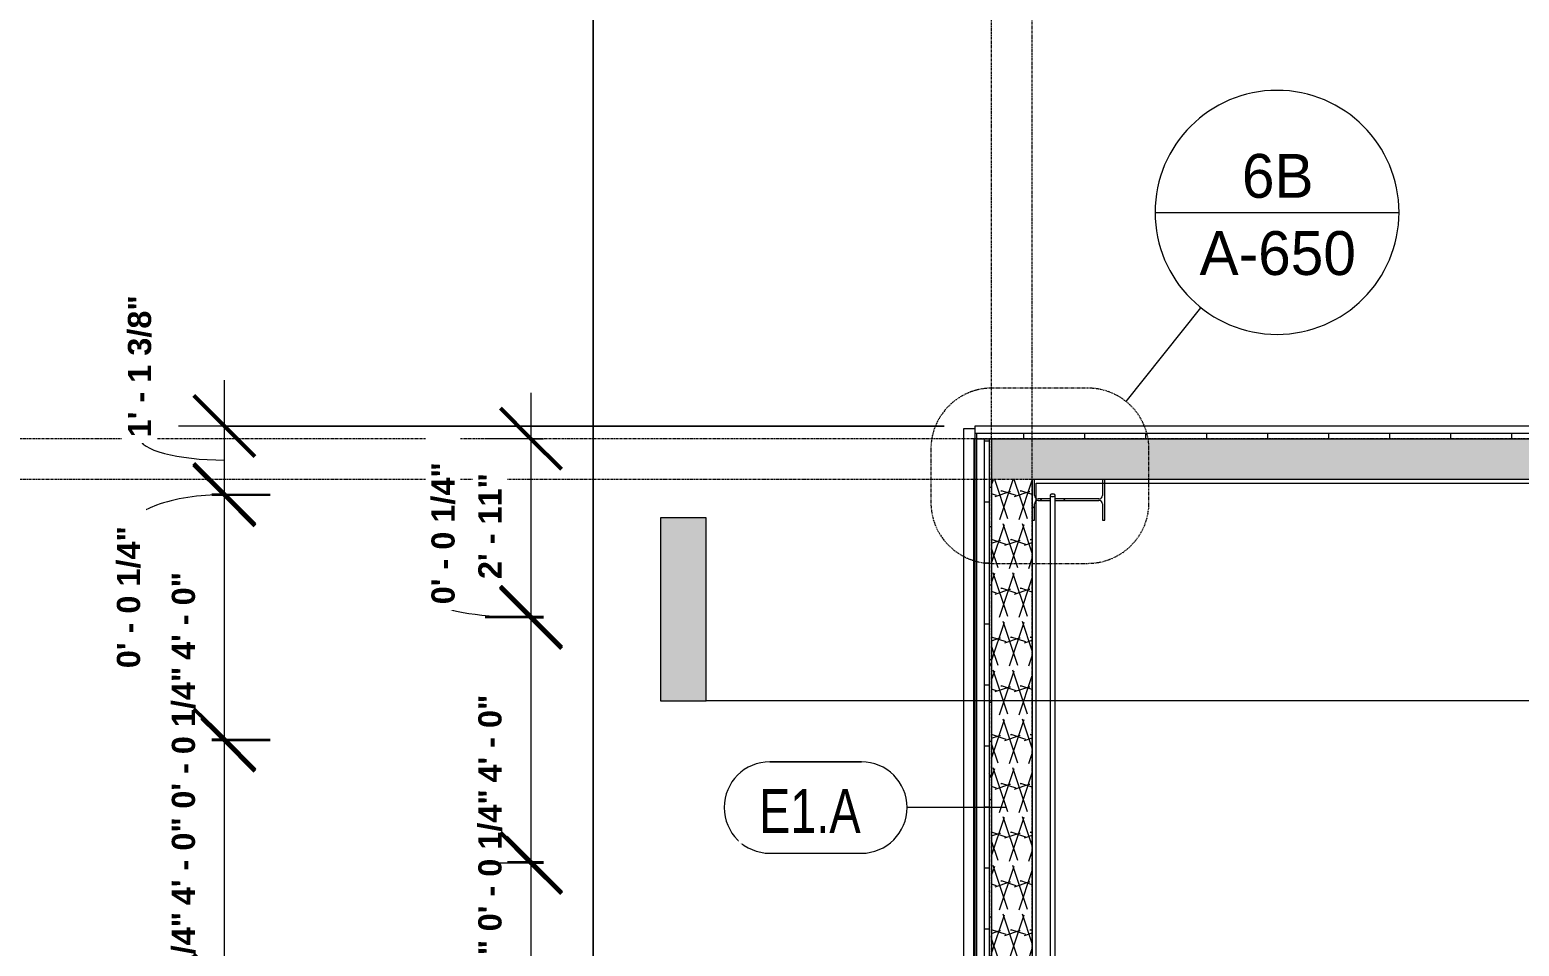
# Model space of a CAD drawing. Header units: inches. Extents: x 21568 to 24810, y -23559 to -20467.
# Drawn here: x 21872.4 to 22165.5, y -20991.4 to -20811.1 of the extents above; entities that cross this region are included whole.
import ezdxf

# ---------------------------------------------------------------- set-up
doc = ezdxf.new("R2010")
doc.units = ezdxf.units.IN
doc.header["$MEASUREMENT"] = 0
doc.linetypes.add('Dash Dot 3_16_', pattern=[0.3125, 0.1875, -0.0625, 0, -0.0625])
doc.linetypes.add('Grid Line 1_2_', pattern=[0.875, 0.5, -0.125, 0.125, -0.125])
for name, color, linetype, lineweight in [('A-ANNO-DIMS', 211, 'Continuous', 9), ('A-ANNO-DIMS-96', 211, 'Continuous', 9), ('A-ANNO-SYMB', 150, 'Continuous', 9), ('A-SITE-SWLK', 140, 'Continuous', 20), ('A-WALL', 113, 'Continuous', 20), ('A-WALL-IDEN', 211, 'Continuous', 9), ('A-WALL-PATT', 111, 'Continuous', 50), ('C-TOPO', 7, 'Continuous', 20), ('G-ANNO-SYMB', 111, 'Continuous', 9), ('L-SITE-WALL', 31, 'Continuous', 20), ('S-BEAM', 12, 'Continuous', 20), ('S-COLS', 52, 'Continuous', 20), ('S-GRID', 1, 'Continuous', 9)]:
    doc.layers.add(name, color=color, linetype=linetype, lineweight=lineweight)
doc.styles.add('Arial_B_1', font='arialbd.ttf', dxfattribs={"height": 4.566403})
doc.styles.add('Century Gothic', font='GOTHIC.TTF', dxfattribs={"height": 8.622671})
doc.styles.add('Century Gothic_1', font='GOTHIC.TTF', dxfattribs={"width": 0.8, "height": 8.622671})
doc.dimstyles.new('OD_Dimension_2_3', dxfattribs={"dimscale": 12, "dimtxt": 4.5, "dimasz": 1, "dimexe": 0.75, "dimexo": 0.5, "dimgap": 0.375, "dimtad": 1, "dimdec": 4, "dimrnd": 0.0625, "dimzin": 1, "dimdsep": 46, "dimlunit": 4, "dimtxsty": 'Arial_B_1', "dimblk1": 'OBLIQUE', "dimblk2": 'OBLIQUE', "dimsah": 1, "dimcen": 0.09, "dimdle": 0.75, "dimazin": 0, "dimtfac": 1, "dimtdec": 4, "dimtix": 1, "dimtmove": 0, "dimatfit": 3, "dimfxl": 1, "dimtvp": 1, "dimtfill": 1, "dimfrac": 2, "dimtolj": 1, "dimtzin": 0, "dimlwd": 13, "dimlwe": 13, "dimarcsym": 2})
doc.dimstyles.new('OD_Dimension_2_4', dxfattribs={"dimscale": 12, "dimtxt": 4.5, "dimasz": 1, "dimexe": 0.75, "dimexo": 0.5, "dimgap": 0.375, "dimtad": 1, "dimdec": 4, "dimrnd": 0.0625, "dimzin": 1, "dimdsep": 46, "dimlunit": 4, "dimtxsty": 'Arial_B_1', "dimblk1": 'OBLIQUE', "dimblk2": 'OBLIQUE', "dimsah": 1, "dimcen": 0.09, "dimdle": 0.75, "dimazin": 0, "dimtfac": 1, "dimtdec": 4, "dimtix": 1, "dimtmove": 1, "dimatfit": 3, "dimfxl": 1, "dimtvp": 1, "dimtfill": 1, "dimfrac": 2, "dimtolj": 1, "dimtzin": 0, "dimlwd": 13, "dimlwe": 13, "dimarcsym": 2})
pattern_1 = [(0, (0, 0), (0, 12), []), (90, (0, 0), (-12, 7e-16), [])]
pattern_2 = [(161.57, (0.48, 0.48), (-3.839953776, -1.544e-05), [0, -27.322, 3.034, 0]), (18.43, (-0.48, 0.48), (-3.839953776, 1.544e-05), [0, -27.322, 3.034, 0]), (108.43, (0.48, 0.48), (1.919622, -9.60052459), [9.106, -21.25]), (71.57, (-0.48, 0.48), (1.919622, 9.60052459), [9.106, -21.25])]

# ---------------------------------------------------------------- blocks, each defined once
blk = doc.blocks.new('Struct_Xcel_Sports Complex_rvt-1-Enlarged First Floor Plan _West_')
at = {"layer": 'L-SITE-WALL', "color": 43, "lineweight": 13}
blk.add_line((22058.14, -21143.93), (22058.14, -20899.55), dxfattribs=at)
blk = doc.blocks.new('Round Bar - 1_-1267021-Enlarged First Floor Plan _West_')
at = {"layer": 'S-BEAM', "color": 43, "lineweight": 13}
for p, q in [((22073.14, -21867.69), (22073.14, -21988.94)), ((22074.14, -21988.94), (22074.14, -21867.69))]:
    blk.add_line(p, q, dxfattribs=at)
for centre, start_param, end_param in [((22073.64, -21867.69), 0, 3.141593), ((22073.64, -21867.69), 3.141593, 6.283185), ((22073.64, -22108.84), 3.616844, 5.733719)]:
    blk.add_ellipse(centre, major_axis=(0.5, 0), ratio=0.507473, start_param=start_param, end_param=end_param, dxfattribs=at)
blk = doc.blocks.new('Round Bar - 1_-V22-Enlarged First Floor Plan _West_')
at = {"layer": 'S-BEAM', "color": 43, "lineweight": 13}
for p, q in [((22073.14, -21022.55), (22073.14, -21143.8)), ((22074.14, -21143.8), (22074.14, -21022.55))]:
    blk.add_line(p, q, dxfattribs=at)
for centre, start_param, end_param in [((22073.64, -20902.65), 0, 3.141593), ((22073.64, -21143.8), 0, 3.141593), ((22073.64, -21143.8), 3.141593, 6.283185)]:
    blk.add_ellipse(centre, major_axis=(0.5, 0), ratio=0.507473, start_param=start_param, end_param=end_param, dxfattribs=at)
blk = doc.blocks.new('Section - 3_32_ x 3_8_-18514-Enlarged First Floor Plan _West_')
at = {"layer": 'G-ANNO-SYMB'}
blk.add_hatch(color=256, dxfattribs=at).paths.add_polyline_path([(0, 0.375), (0, 0), (-0.09375, 0), (-0.09375, 0.375)], flags=0)
for p, q in [((0, 0.375), (-0.09375, 0.375)), ((-0.09375, 0.375), (-0.09375, 0)), ((0, 0), (0, 0.375)), ((-0.09375, 0), (0, 0))]:
    blk.add_line(p, q, dxfattribs=at)
blk = doc.blocks.new('Wall Tag - 1_4_-1369832-Enlarged First Floor Plan _West_')
at = {"layer": 'A-WALL-IDEN', "color": 153}
for p, q in [((-0.0822, 0.0968), (0.1053, 0.0968)), ((0.1053, 0.0968), (-0.0822, 0.0968)), ((-0.0822, -0.0907), (0.1053, -0.0907)), ((-0.0822, -0.0907), (0.1053, -0.0907))]:
    blk.add_line(p, q, dxfattribs=at)
for centre, start, end in [((-0.0822, 0.0031), 90, 270), ((-0.0822, 0.0031), 90, 270), ((0.1053, 0.0031), 270, 90), ((0.1053, 0.0031), 270, 90)]:
    blk.add_arc(centre, 0.0937, start, end, dxfattribs=at)
blk = doc.blocks.new('Floor Plan - Callout Head-19020-Enlarged First Floor Plan _West_')
at = {"layer": 'A-ANNO-SYMB'}
blk.add_line((-0.25, 0), (0.25, 0), dxfattribs=at)
for start, end in [(360, 180), (180, 360)]:
    blk.add_arc((0, 0), 0.25, start, end, dxfattribs=at)
blk = doc.blocks.new('DIMBLOCK167-Enlarged First Floor Plan _West_')
at = {"layer": 'A-ANNO-DIMS-96', "lineweight": 13}
for p, q in [((21970.98, -20882.55), (21970.98, -20926.55)), ((21973.46, -20891.55), (21961.98, -20891.55)), ((21970.98, -20891.55), (21973.46, -20891.55)), ((21973.46, -20926.55), (21961.98, -20926.55)), ((21970.98, -20926.55), (21973.46, -20926.55))]:
    blk.add_line(p, q, dxfattribs=at)
at = {"layer": 'A-ANNO-DIMS-96', "lineweight": 50}
for p, q in [((21970.98, -20891.55), (21964.98, -20885.55)), ((21970.98, -20891.55), (21976.98, -20897.55)), ((21970.98, -20926.55), (21964.98, -20920.55)), ((21970.98, -20926.55), (21976.98, -20932.55))]:
    blk.add_line(p, q, dxfattribs=at)
at = {"layer": 'A-ANNO-DIMS-96', "color": 0, "lineweight": 13, "insert": (21960.63, -20919.16), "char_height": 4.566, "width": 24.2571, "attachment_point": 1, "rotation": 90, "line_spacing_factor": 0.938532, "style": 'Arial_B_1', "bg_fill": 3, "box_fill_scale": 1.25, "bg_fill_color": 0, "bg_fill_transparency": 0}
blk.add_mtext('2\' - 11"', dxfattribs=at)
blk = doc.blocks.new('_Oblique')
at = {"color": 0, "linetype": 'ByBlock', "lineweight": -2}
blk.add_line((-0.5, -0.5), (0.5, 0.5), dxfattribs=at)
blk = doc.blocks.new('DIMBLOCK168-Enlarged First Floor Plan _West_')
at = {"layer": 'A-ANNO-DIMS-96', "lineweight": 50}
for p, q in [((21970.98, -20926.55), (21964.98, -20920.55)), ((21970.98, -20926.8), (21964.98, -20920.8)), ((21970.98, -20926.55), (21976.98, -20932.55)), ((21970.98, -20926.8), (21976.98, -20932.8))]:
    blk.add_line(p, q, dxfattribs=at)
at = {"layer": 'A-ANNO-DIMS-96', "lineweight": 13}
for p, q in [((21973.46, -20926.55), (21961.98, -20926.55)), ((21970.98, -20926.55), (21970.98, -20926.8)), ((21970.98, -20926.55), (21973.46, -20926.55)), ((21973.46, -20926.8), (21961.98, -20926.8)), ((21970.98, -20926.8), (21973.46, -20926.8))]:
    blk.add_line(p, q, dxfattribs=at)
blk.add_ellipse((21970.98, -20924.12), major_axis=(-17.3, 0), ratio=0.147581, start_param=0, end_param=1.570796, dxfattribs=at)
at = {"layer": 'A-ANNO-DIMS-96', "color": 0, "lineweight": 13, "insert": (21951.4, -20924.12), "char_height": 4.5664, "width": 32.4857, "attachment_point": 1, "rotation": 90, "line_spacing_factor": 0.938532, "style": 'Arial_B_1', "bg_fill": 3, "box_fill_scale": 1.25, "bg_fill_color": 0, "bg_fill_transparency": 0}
blk.add_mtext('0\' - 0 1/4"', dxfattribs=at)
blk = doc.blocks.new('DIMBLOCK169-Enlarged First Floor Plan _West_')
at = {"layer": 'A-ANNO-DIMS-96', "lineweight": 50}
for p, q in [((21970.98, -20926.8), (21964.98, -20920.8)), ((21970.98, -20926.8), (21976.98, -20932.8)), ((21970.98, -20974.8), (21964.98, -20968.8)), ((21970.98, -20974.8), (21976.98, -20980.8))]:
    blk.add_line(p, q, dxfattribs=at)
at = {"layer": 'A-ANNO-DIMS-96', "lineweight": 13}
for p, q in [((21973.46, -20926.8), (21961.98, -20926.8)), ((21970.98, -20926.8), (21970.98, -20974.8)), ((21970.98, -20926.8), (21973.46, -20926.8)), ((21973.46, -20974.8), (21961.98, -20974.8)), ((21970.98, -20974.8), (21973.46, -20974.8))]:
    blk.add_line(p, q, dxfattribs=at)
at = {"layer": 'A-ANNO-DIMS-96', "color": 0, "lineweight": 13, "insert": (21960.63, -20959.2), "char_height": 4.566, "width": 20.1429, "attachment_point": 1, "rotation": 90, "line_spacing_factor": 0.938532, "style": 'Arial_B_1', "bg_fill": 3, "box_fill_scale": 1.25, "bg_fill_color": 0, "bg_fill_transparency": 0}
blk.add_mtext('4\' - 0"', dxfattribs=at)
blk = doc.blocks.new('DIMBLOCK170-Enlarged First Floor Plan _West_')
at = {"layer": 'A-ANNO-DIMS-96', "lineweight": 50}
for p, q in [((21970.98, -20974.8), (21964.98, -20968.8)), ((21970.98, -20975.05), (21964.98, -20969.05)), ((21970.98, -20974.8), (21976.98, -20980.8)), ((21970.98, -20975.05), (21976.98, -20981.05))]:
    blk.add_line(p, q, dxfattribs=at)
at = {"layer": 'A-ANNO-DIMS-96', "lineweight": 13}
for p, q in [((21973.46, -20974.8), (21961.98, -20974.8)), ((21973.46, -20975.05), (21961.98, -20975.05)), ((21970.98, -20974.8), (21970.98, -20975.05)), ((21970.98, -20974.8), (21973.46, -20974.8)), ((21970.98, -20975.05), (21973.46, -20975.05))]:
    blk.add_line(p, q, dxfattribs=at)
at = {"layer": 'A-ANNO-DIMS-96', "color": 0, "lineweight": 13, "insert": (21960.63, -20988.46), "char_height": 4.5664, "width": 32.4857, "attachment_point": 1, "rotation": 90, "line_spacing_factor": 0.938532, "style": 'Arial_B_1', "bg_fill": 3, "box_fill_scale": 1.25, "bg_fill_color": 0, "bg_fill_transparency": 0}
blk.add_mtext('0\' - 0 1/4"', dxfattribs=at)
blk = doc.blocks.new('DIMBLOCK171-Enlarged First Floor Plan _West_')
at = {"layer": 'A-ANNO-DIMS-96', "lineweight": 50}
for p, q in [((21970.98, -20975.05), (21964.98, -20969.05)), ((21970.98, -20975.05), (21976.98, -20981.05)), ((21970.98, -21023.05), (21964.98, -21017.05)), ((21970.98, -21023.05), (21976.98, -21029.05))]:
    blk.add_line(p, q, dxfattribs=at)
at = {"layer": 'A-ANNO-DIMS-96', "lineweight": 13}
for p, q in [((21973.46, -20975.05), (21961.98, -20975.05)), ((21970.98, -20975.05), (21970.98, -21023.05)), ((21970.98, -20975.05), (21973.46, -20975.05)), ((21973.46, -21023.05), (21961.98, -21023.05)), ((21970.98, -21023.05), (21973.46, -21023.05))]:
    blk.add_line(p, q, dxfattribs=at)
at = {"layer": 'A-ANNO-DIMS-96', "color": 0, "lineweight": 13, "insert": (21960.63, -21007.45), "char_height": 4.566, "width": 20.1429, "attachment_point": 1, "rotation": 90, "line_spacing_factor": 0.938532, "style": 'Arial_B_1', "bg_fill": 3, "box_fill_scale": 1.25, "bg_fill_color": 0, "bg_fill_transparency": 0}
blk.add_mtext('4\' - 0"', dxfattribs=at)
blk = doc.blocks.new('DIMBLOCK349-Enlarged First Floor Plan _West_')
at = {"layer": 'A-ANNO-DIMS-96', "lineweight": 50}
for p, q in [((21910.66, -20998.93), (21904.66, -20992.93)), ((21910.66, -20999.18), (21904.66, -20993.18)), ((21910.66, -20998.93), (21916.66, -21004.93)), ((21910.66, -20999.18), (21916.66, -21005.18))]:
    blk.add_line(p, q, dxfattribs=at)
at = {"layer": 'A-ANNO-DIMS-96', "lineweight": 13}
for p, q in [((21908.17, -20998.93), (21919.66, -20998.93)), ((21910.66, -20998.93), (21908.17, -20998.93)), ((21908.17, -20999.18), (21919.66, -20999.18)), ((21910.66, -20999.18), (21908.17, -20999.18)), ((21910.66, -20999.18), (21910.66, -20998.93))]:
    blk.add_line(p, q, dxfattribs=at)
at = {"layer": 'A-ANNO-DIMS-96', "color": 0, "lineweight": 13, "insert": (21900.31, -21012.59), "char_height": 4.5664, "width": 32.4857, "attachment_point": 1, "rotation": 90, "line_spacing_factor": 0.938532, "style": 'Arial_B_1', "bg_fill": 3, "box_fill_scale": 1.25, "bg_fill_color": 0, "bg_fill_transparency": 0}
blk.add_mtext('0\' - 0 1/4"', dxfattribs=at)
blk = doc.blocks.new('DIMBLOCK350-Enlarged First Floor Plan _West_')
at = {"layer": 'A-ANNO-DIMS-96', "lineweight": 50}
for p, q in [((21910.66, -20950.93), (21904.66, -20944.93)), ((21910.66, -20950.93), (21916.66, -20956.93)), ((21910.66, -20998.93), (21904.66, -20992.93)), ((21910.66, -20998.93), (21916.66, -21004.93))]:
    blk.add_line(p, q, dxfattribs=at)
at = {"layer": 'A-ANNO-DIMS-96', "lineweight": 13}
for p, q in [((21908.17, -20950.93), (21919.66, -20950.93)), ((21910.66, -20950.93), (21908.17, -20950.93)), ((21910.66, -20998.93), (21910.66, -20950.93)), ((21908.17, -20998.93), (21919.66, -20998.93)), ((21910.66, -20998.93), (21908.17, -20998.93))]:
    blk.add_line(p, q, dxfattribs=at)
at = {"layer": 'A-ANNO-DIMS-96', "color": 0, "lineweight": 13, "insert": (21900.31, -20983.32), "char_height": 4.566, "width": 20.1429, "attachment_point": 1, "rotation": 90, "line_spacing_factor": 0.938532, "style": 'Arial_B_1', "bg_fill": 3, "box_fill_scale": 1.25, "bg_fill_color": 0, "bg_fill_transparency": 0}
blk.add_mtext('4\' - 0"', dxfattribs=at)
blk = doc.blocks.new('DIMBLOCK351-Enlarged First Floor Plan _West_')
at = {"layer": 'A-ANNO-DIMS-96', "lineweight": 50}
for p, q in [((21910.66, -20950.68), (21904.66, -20944.68)), ((21910.66, -20950.93), (21904.66, -20944.93)), ((21910.66, -20950.68), (21916.66, -20956.68)), ((21910.66, -20950.93), (21916.66, -20956.93))]:
    blk.add_line(p, q, dxfattribs=at)
at = {"layer": 'A-ANNO-DIMS-96', "lineweight": 13}
for p, q in [((21908.17, -20950.68), (21919.66, -20950.68)), ((21910.66, -20950.68), (21908.17, -20950.68)), ((21908.17, -20950.93), (21919.66, -20950.93)), ((21910.66, -20950.93), (21908.17, -20950.93)), ((21910.66, -20950.93), (21910.66, -20950.68))]:
    blk.add_line(p, q, dxfattribs=at)
at = {"layer": 'A-ANNO-DIMS-96', "color": 0, "lineweight": 13, "insert": (21900.31, -20964.34), "char_height": 4.5664, "width": 32.4857, "attachment_point": 1, "rotation": 90, "line_spacing_factor": 0.938532, "style": 'Arial_B_1', "bg_fill": 3, "box_fill_scale": 1.25, "bg_fill_color": 0, "bg_fill_transparency": 0}
blk.add_mtext('0\' - 0 1/4"', dxfattribs=at)
blk = doc.blocks.new('DIMBLOCK352-Enlarged First Floor Plan _West_')
at = {"layer": 'A-ANNO-DIMS-96', "lineweight": 50}
for p, q in [((21910.66, -20902.68), (21904.66, -20896.68)), ((21910.66, -20902.68), (21916.66, -20908.68)), ((21910.66, -20950.68), (21904.66, -20944.68)), ((21910.66, -20950.68), (21916.66, -20956.68))]:
    blk.add_line(p, q, dxfattribs=at)
at = {"layer": 'A-ANNO-DIMS-96', "lineweight": 13}
for p, q in [((21908.17, -20902.68), (21919.66, -20902.68)), ((21910.66, -20902.68), (21908.17, -20902.68)), ((21910.66, -20950.68), (21910.66, -20902.68)), ((21908.17, -20950.68), (21919.66, -20950.68)), ((21910.66, -20950.68), (21908.17, -20950.68))]:
    blk.add_line(p, q, dxfattribs=at)
at = {"layer": 'A-ANNO-DIMS-96', "color": 0, "lineweight": 13, "insert": (21900.31, -20935.07), "char_height": 4.566, "width": 20.1429, "attachment_point": 1, "rotation": 90, "line_spacing_factor": 0.938532, "style": 'Arial_B_1', "bg_fill": 3, "box_fill_scale": 1.25, "bg_fill_color": 0, "bg_fill_transparency": 0}
blk.add_mtext('4\' - 0"', dxfattribs=at)
blk = doc.blocks.new('DIMBLOCK353-Enlarged First Floor Plan _West_')
at = {"layer": 'A-ANNO-DIMS-96', "lineweight": 50}
for p, q in [((21910.66, -20902.43), (21904.66, -20896.43)), ((21910.66, -20902.68), (21904.66, -20896.68)), ((21910.66, -20902.43), (21916.66, -20908.43)), ((21910.66, -20902.68), (21916.66, -20908.68))]:
    blk.add_line(p, q, dxfattribs=at)
at = {"layer": 'A-ANNO-DIMS-96', "lineweight": 13}
for p, q in [((21908.17, -20902.43), (21919.66, -20902.43)), ((21910.66, -20902.43), (21908.17, -20902.43)), ((21908.17, -20902.68), (21919.66, -20902.68)), ((21910.66, -20902.68), (21908.17, -20902.68)), ((21910.66, -20902.68), (21910.66, -20902.43))]:
    blk.add_line(p, q, dxfattribs=at)
blk.add_ellipse((21910.66, -20909.62), major_axis=(18.87, 0), ratio=0.374454, start_param=1.570796, end_param=3.141593, dxfattribs=at)
at = {"layer": 'A-ANNO-DIMS-96', "color": 0, "lineweight": 13, "insert": (21889.5, -20936.69), "char_height": 4.5664, "width": 32.4857, "attachment_point": 1, "rotation": 90, "line_spacing_factor": 0.938532, "style": 'Arial_B_1', "bg_fill": 3, "box_fill_scale": 1.25, "bg_fill_color": 0, "bg_fill_transparency": 0}
blk.add_mtext('0\' - 0 1/4"', dxfattribs=at)
blk = doc.blocks.new('DIMBLOCK354-Enlarged First Floor Plan _West_')
at = {"layer": 'A-ANNO-DIMS-96', "lineweight": 13}
for p, q in [((21910.66, -20902.43), (21910.66, -20880.05)), ((22052.33, -20889.05), (21901.66, -20889.05)), ((21910.66, -20889.05), (22052.33, -20889.05)), ((21908.17, -20902.43), (21919.66, -20902.43)), ((21910.66, -20902.43), (21908.17, -20902.43))]:
    blk.add_line(p, q, dxfattribs=at)
at = {"layer": 'A-ANNO-DIMS-96', "lineweight": 50}
for p, q in [((21910.66, -20889.05), (21904.66, -20883.05)), ((21910.66, -20889.05), (21916.66, -20895.05)), ((21910.66, -20902.43), (21904.66, -20896.43)), ((21910.66, -20902.43), (21916.66, -20908.43))]:
    blk.add_line(p, q, dxfattribs=at)
at = {"layer": 'A-ANNO-DIMS-96', "lineweight": 13}
blk.add_ellipse((21910.66, -20891.27), major_axis=(16.71, 0), ratio=0.267673, start_param=3.141593, end_param=4.712389, dxfattribs=at)
at = {"layer": 'A-ANNO-DIMS-96', "color": 0, "lineweight": 13, "insert": (21891.67, -20891.27), "char_height": 4.5664, "width": 32.4857, "attachment_point": 1, "rotation": 90, "line_spacing_factor": 0.938532, "style": 'Arial_B_1', "bg_fill": 3, "box_fill_scale": 1.25, "bg_fill_color": 0, "bg_fill_transparency": 0}
blk.add_mtext('1\' - 1 3/8"', dxfattribs=at)

msp = doc.modelspace()

# ---------------------------------------------------------------- hatches: boundary and pattern name
at = {"layer": 'A-WALL-PATT', "lineweight": 9}
h = msp.add_hatch(dxfattribs=at)
h.set_pattern_fill('FP_10', color=8, style=0, pattern_type=2)
h.set_pattern_definition(pattern_1)
h.paths.add_polyline_path([(22061.14023, -20891.55281), (22458.51523, -20891.55281), (22458.51523, -20890.55281), (22058.64023, -20890.55281), (22058.64023, -20891.55281), (22060.14023, -20891.55281)], flags=0)
h = msp.add_hatch(dxfattribs=at)
h.set_pattern_fill('FP_10', color=8, style=0, pattern_type=2)
h.set_pattern_definition(pattern_1)
h.paths.add_polyline_path([(22061.14023, -21142.92781), (22061.14023, -20891.55281), (22060.14023, -20891.55281), (22060.14023, -21142.92781)], flags=0)
h = msp.add_hatch(dxfattribs=at)
h.set_pattern_fill('FP_9', color=8, style=0, pattern_type=2)
h.set_pattern_definition([(0, (0, 0), (15.36, 3.84), [1.267, -10.253, 1.267, -10.253, -61.44]), (0, (0, 0), (15.36, 3.84), [-23.04, 1.267, -21.773, 1.267, -10.253, -26.88]), (0, (0, 0), (15.36, 3.84), [-57.6, 1.267, -6.413, 1.267, -17.933]), (120, (5.76, 1.92), (-11.00553755, 11.3821502), [1.267, -10.253, 1.267, -10.253, -61.44]), (120, (5.76, 1.92), (-11.00553755, 11.3821502), [-23.04, 1.267, -21.773, 1.267, -10.253, -26.88]), (120, (5.76, 1.92), (-11.00553755, 11.3821502), [-57.6, 1.267, -6.413, 1.267, -17.933]), (240, (7.68, 9.6), (-4.35446245, -15.2221502), [1.267, -10.253, 1.267, -10.253, -61.44]), (240, (7.68, 9.6), (-4.35446245, -15.2221502), [-23.04, 1.267, -21.773, 1.267, -10.253, -26.88]), (240, (7.68, 9.6), (-4.35446245, -15.2221502), [-57.6, 1.267, -6.413, 1.267, -17.933])])
h.paths.add_polyline_path([(22061.64023, -21142.92781), (22061.64023, -20891.55281), (22061.14023, -20891.55281), (22061.14023, -21142.92781)], flags=0)
h = msp.add_hatch(dxfattribs=at)
h.set_pattern_fill('FP_7', color=8, style=0, pattern_type=2)
h.set_pattern_definition(pattern_2)
h.paths.add_polyline_path([(22061.64023, -20899.55281), (22458.51523, -20899.55281), (22458.51523, -20891.55281), (22061.64023, -20891.55281), (22061.64023, -20893.96084)], flags=0)
h = msp.add_hatch(dxfattribs=at)
h.set_pattern_fill('FP_7', color=8, style=0, pattern_type=2)
h.set_pattern_definition(pattern_2)
h.paths.add_polyline_path([(22069.64023, -21142.92781), (22069.64023, -20899.55281), (22061.64023, -20899.55281), (22061.64023, -21142.92781)], flags=0)
at = {"layer": 'S-COLS', "lineweight": 9}
h = msp.add_hatch(dxfattribs=at)
h.set_pattern_fill('FP_6', color=8, style=0, pattern_type=2)
h.set_pattern_definition([(45, (0, 0), (-9.503515, 9.503515), []), (45, (0, 14.4), (-9.503515, 9.503515), [])])
h.paths.add_polyline_path([(22083.89023, -20907.55281), (22083.89023, -20899.55281), (22083.45663, -20899.55281), (22083.45663, -20902.71687), (22083.25412, -20903.20577), (22082.76523, -20903.40828), (22074.14023, -20903.40828), (22074.14023, -20903.69734), (22082.76523, -20903.69734), (22083.25412, -20903.89985), (22083.45663, -20904.38875), (22083.45663, -20907.55281)], flags=0)
h.paths.add_polyline_path([(22070.07382, -20907.55281), (22070.07382, -20904.38875), (22070.27633, -20903.89985), (22070.76523, -20903.69734), (22073.14023, -20903.69734), (22073.14023, -20903.40828), (22070.76523, -20903.40828), (22070.27633, -20903.20577), (22070.07382, -20902.71687), (22070.07382, -20899.55281), (22069.64023, -20899.55281), (22069.64023, -20907.55281)], flags=0)

# ---------------------------------------------------------------- linework, layer by layer
at = {"layer": 'A-ANNO-SYMB'}
msp.add_line((22088.09114, -20884.22406), (22102.82697, -20865.76899), dxfattribs=at)
at = {"layer": 'A-ANNO-SYMB', "linetype": 'Dash Dot 3_16_'}
for p, q in [((22080.60355, -20881.60147), (22061.68424, -20881.60147)), ((22049.68424, -20893.60147), (22049.68424, -20904.07035)), ((22092.60355, -20904.07035), (22092.60355, -20893.60147)), ((22061.68424, -20916.07035), (22080.60355, -20916.07035))]:
    msp.add_line(p, q, dxfattribs=at)
for centre, start, end in [((22061.68424, -20893.60147), 90, 180), ((22080.60355, -20893.60147), 0, 90), ((22061.68424, -20904.07035), 180, 270), ((22080.60355, -20904.07035), 270, 0)]:
    msp.add_arc(centre, 12, start, end, dxfattribs=at)
at = {"layer": 'A-SITE-SWLK', "color": 43, "lineweight": 13}
msp.add_line((21983.23523, -20555.05255), (21983.23523, -21649.17781), dxfattribs=at)
at = {"layer": 'A-WALL', "color": 7}
for p, q in [((22058.32773, -20889.05281), (22058.32773, -21143.67781)), ((22458.51523, -20889.05281), (22058.32773, -20889.05281)), ((22458.51523, -20890.55281), (22058.32773, -20890.55281)), ((22058.64023, -20890.55281), (22058.64023, -21143.67781)), ((22058.64023, -20891.55281), (22458.51523, -20891.55281)), ((22060.14023, -20891.55281), (22060.14023, -21143.67781)), ((22061.14023, -20891.55281), (22061.14023, -21142.92781)), ((22061.64023, -20891.55281), (22061.64023, -21142.92781)), ((22069.64023, -20899.55281), (22069.64023, -21142.92781)), ((22458.51523, -20899.55281), (22069.64023, -20899.55281)), ((22070.39023, -21143.67781), (22070.39023, -20900.30281)), ((22070.39023, -20900.30281), (22458.51523, -20900.30281))]:
    msp.add_line(p, q, dxfattribs=at)
at = {"layer": 'A-WALL-IDEN', "color": 153}
msp.add_line((22064.35898, -20964.11241), (22044.99844, -20964.11241), dxfattribs=at)
at = {"layer": 'C-TOPO', "color": 43, "lineweight": 13}
for p, q in [((21983.23535, -20555.05255), (21983.23535, -21649.17773)), ((21983.23535, -21649.17773), (21983.23535, -20555.05255))]:
    msp.add_line(p, q, dxfattribs=at)
at = {"layer": 'G-ANNO-SYMB'}
msp.add_line((22772.63634, -20943.12708), (22005.48674, -20943.12708), dxfattribs=at)
at = {"layer": 'L-SITE-WALL', "color": 43, "lineweight": 13}
for p, q in [((22056.14023, -20889.55281), (22058.32773, -20889.55281)), ((22056.14023, -22800.80281), (22056.14023, -20889.55281)), ((22058.32773, -20891.55281), (22058.14023, -20891.55281)), ((22058.14023, -20891.55281), (22058.14023, -21143.92781))]:
    msp.add_line(p, q, dxfattribs=at)
at = {"layer": 'S-COLS', "color": 7}
for p, q in [((22070.07382, -20899.55281), (22069.64023, -20899.55281)), ((22069.64023, -20899.55281), (22069.64023, -20907.55281)), ((22070.07382, -20902.71687), (22070.07382, -20899.55281)), ((22083.89023, -20899.55281), (22083.45663, -20899.55281)), ((22083.45663, -20899.55281), (22083.45663, -20902.71687)), ((22083.89023, -20907.55281), (22083.89023, -20899.55281)), ((22070.07382, -20907.55281), (22070.07382, -20904.38875)), ((22073.14023, -20903.40828), (22070.76523, -20903.40828)), ((22070.76523, -20903.69734), (22073.14023, -20903.69734)), ((22082.76523, -20903.40828), (22074.14023, -20903.40828)), ((22074.14023, -20903.69734), (22082.76523, -20903.69734)), ((22083.45663, -20904.38875), (22083.45663, -20907.55281)), ((22069.64023, -20907.55281), (22070.07382, -20907.55281)), ((22083.45663, -20907.55281), (22083.89023, -20907.55281))]:
    msp.add_line(p, q, dxfattribs=at)
for centre, start, end in [((22070.76523, -20902.71687), 180, 270), ((22082.76523, -20902.71687), 270, 0), ((22070.76523, -20904.38875), 90, 180), ((22082.76523, -20904.38875), 0, 90)]:
    msp.add_arc(centre, 0.69141, start, end, dxfattribs=at)
at = {"layer": 'S-GRID', "linetype": 'Grid Line 1_2_'}
for p, q in [((22069.64023, -23049.14903), (22069.64023, -20633.37408)), ((22061.64023, -22969.76788), (22061.64023, -20681.37408)), ((22871.85188, -20891.55281), (21705.56096, -20891.55281)), ((22871.85188, -20899.55281), (21657.56096, -20899.55281))]:
    msp.add_line(p, q, dxfattribs=at)

# ---------------------------------------------------------------- block references
at = {"layer": 'A-ANNO-SYMB', "xscale": 95.99999999999994, "yscale": 95.99999999999994, "zscale": 95.99999999999994}
msp.add_blockref('Floor Plan - Callout Head-19020-Enlarged First Floor Plan _West_', (22117.80216, -20847.01416), dxfattribs=at)
at = {"layer": 'A-WALL-IDEN', "color": 153, "xscale": 95.99999999999994, "yscale": 95.99999999999994, "zscale": 95.99999999999994}
msp.add_blockref('Wall Tag - 1_4_-1369832-Enlarged First Floor Plan _West_', (22025.89376, -20964.40612), dxfattribs=at)
at = {"layer": 'G-ANNO-SYMB', "xscale": 95.99999999999994, "yscale": 95.99999999999994, "zscale": 95.99999999999994}
msp.add_blockref('Section - 3_32_ x 3_8_-18514-Enlarged First Floor Plan _West_', (22005.48674, -20943.12708), dxfattribs=at)
at = {"layer": 'S-BEAM', "color": 43, "lineweight": 13}
for name, p in [('Round Bar - 1_-V22-Enlarged First Floor Plan _West_', (0, 0)), ('Round Bar - 1_-1267021-Enlarged First Floor Plan _West_', (0, 965))]:
    msp.add_blockref(name, p, dxfattribs=at)

# ---------------------------------------------------------------- texts
at = {"layer": 'A-ANNO-SYMB', "char_height": 8.622671, "attachment_point": 2, "line_spacing_factor": 0.984117, "style": 'Century Gothic'}
for s, insert, width in [('6B', (22117.94058, -20835.52349), 15.984), ('A-650', (22117.94058, -20850.71575), 38.88)]:
    msp.add_mtext(s, dxfattribs=dict(at, insert=insert, width=width))

# ---------------------------------------------------------------- dimensions: what is measured, and where the dimension line sits
at = {"layer": 'A-ANNO-DIMS', "lineweight": 13}
dim = msp.add_linear_dim(base=(21910.65815, -20998.92781), p1=(21902.17287, -20999.17781), p2=(21902.17287, -20998.92781), angle=90, dimstyle='OD_Dimension_2_3', override={"dimpost": '<>', "dimfxl": 0.25}, dxfattribs=at)
dim.commit()
dim.dimension.update_dxf_attribs({"geometry": 'DIMBLOCK349-Enlarged First Floor Plan _West_', "text_midpoint": (21903.79708, -20999.05281)})

# ---------------------------------------------------------------- next in the draw order: texts
at = {"layer": 'A-WALL-IDEN', "insert": (22025.8649, -20960.47178), "char_height": 8.622671, "width": 23.76, "attachment_point": 2, "line_spacing_factor": 0.984117, "style": 'Century Gothic_1', "bg_fill": 3, "box_fill_scale": 1.25, "bg_fill_color": 0, "bg_fill_transparency": 0}
msp.add_mtext('E1.A', dxfattribs=at)

# ---------------------------------------------------------------- next in the draw order: dimensions: what is measured, and where the dimension line sits
at = {"layer": 'A-ANNO-DIMS', "lineweight": 13}
for base, p1, p2, override, picture, middle in [((21970.97768, -20926.55281), (21979.46296, -20891.55281), (21979.46296, -20926.55281), {"dimpost": '<>', "dimfxl": 35}, 'DIMBLOCK167-Enlarged First Floor Plan _West_', (21964.18513, -20909.05281)), ((21910.65815, -20950.92781), (21902.17287, -20998.92781), (21902.17287, -20950.92781), {"dimpost": '<>', "dimfxl": 48}, 'DIMBLOCK350-Enlarged First Floor Plan _West_', (21903.82667, -20974.92781))]:
    dim = msp.add_linear_dim(base=base, p1=p1, p2=p2, angle=90, dimstyle='OD_Dimension_2_3', override=override, dxfattribs=at)
    dim.commit()
    dim.dimension.update_dxf_attribs({"geometry": picture, "text_midpoint": middle})

# ---------------------------------------------------------------- next in the draw order: dimensions: what is measured, and where the dimension line sits
dim = msp.add_linear_dim(base=(21970.97768, -20926.80281), p1=(21979.46296, -20926.55281), p2=(21979.46296, -20926.80281), angle=90, dimstyle='OD_Dimension_2_4', override={"dimpost": '<>', "dimfxl": 0.25}, dxfattribs=at)
dim.commit()
dim.dimension.update_dxf_attribs({"geometry": 'DIMBLOCK168-Enlarged First Floor Plan _West_', "text_midpoint": (21954.44062, -20907.8817), "dimtype": 160, "text_rotation": 90})
dim = msp.add_linear_dim(base=(21910.65815, -20950.67781), p1=(21902.17287, -20950.92781), p2=(21902.17287, -20950.67781), angle=90, dimstyle='OD_Dimension_2_3', override={"dimpost": '<>', "dimfxl": 0.25}, dxfattribs=at)
dim.commit()
dim.dimension.update_dxf_attribs({"geometry": 'DIMBLOCK351-Enlarged First Floor Plan _West_', "text_midpoint": (21903.79708, -20950.80281)})

# ---------------------------------------------------------------- next in the draw order: dimensions: what is measured, and where the dimension line sits
for base, p1, p2, picture, middle in [((21910.65815, -20902.67781), (21902.17287, -20950.67781), (21902.17287, -20902.67781), 'DIMBLOCK352-Enlarged First Floor Plan _West_', (21903.82667, -20926.67781)), ((21970.97768, -20974.80281), (21979.46296, -20926.80281), (21979.46296, -20974.80281), 'DIMBLOCK169-Enlarged First Floor Plan _West_', (21964.14619, -20950.80281))]:
    dim = msp.add_linear_dim(base=base, p1=p1, p2=p2, angle=90, dimstyle='OD_Dimension_2_3', override={"dimpost": '<>', "dimfxl": 48}, dxfattribs=at)
    dim.commit()
    dim.dimension.update_dxf_attribs({"geometry": picture, "text_midpoint": middle})

# ---------------------------------------------------------------- next in the draw order: dimensions: what is measured, and where the dimension line sits
dim = msp.add_linear_dim(base=(21910.65815, -20902.42781), p1=(21902.17287, -20902.67781), p2=(21902.17287, -20902.42781), angle=90, dimstyle='OD_Dimension_2_4', override={"dimpost": '<>', "dimfxl": 0.25}, dxfattribs=at)
dim.commit()
dim.dimension.update_dxf_attribs({"geometry": 'DIMBLOCK353-Enlarged First Floor Plan _West_', "text_midpoint": (21892.54834, -20920.44859), "dimtype": 160, "text_rotation": 90})
dim = msp.add_linear_dim(base=(21970.97768, -20975.05281), p1=(21979.46296, -20974.80281), p2=(21979.46296, -20975.05281), angle=90, dimstyle='OD_Dimension_2_3', override={"dimpost": '<>', "dimfxl": 0.25}, dxfattribs=at)
dim.commit()
dim.dimension.update_dxf_attribs({"geometry": 'DIMBLOCK170-Enlarged First Floor Plan _West_', "text_midpoint": (21964.1166, -20974.92781)})

# ---------------------------------------------------------------- next in the draw order: dimensions: what is measured, and where the dimension line sits
dim = msp.add_linear_dim(base=(21910.65815, -20889.05281), p1=(21902.17287, -20902.42781), p2=(22058.32773, -20889.05281), angle=90, dimstyle='OD_Dimension_2_4', override={"dimpost": '<>', "dimfxl": 156.72661}, dxfattribs=at)
dim.commit()
dim.dimension.update_dxf_attribs({"geometry": 'DIMBLOCK354-Enlarged First Floor Plan _West_', "text_midpoint": (21894.71493, -20875.0255), "dimtype": 160, "text_rotation": 90})
dim = msp.add_linear_dim(base=(21970.97768, -21023.05281), p1=(21979.46296, -20975.05281), p2=(21979.46296, -21023.05281), angle=90, dimstyle='OD_Dimension_2_3', override={"dimpost": '<>', "dimfxl": 48}, dxfattribs=at)
dim.commit()
dim.dimension.update_dxf_attribs({"geometry": 'DIMBLOCK171-Enlarged First Floor Plan _West_', "text_midpoint": (21964.14619, -20999.05281)})

# ---------------------------------------------------------------- next in the draw order: block references
at = {"lineweight": 5}
msp.add_blockref('Struct_Xcel_Sports Complex_rvt-1-Enlarged First Floor Plan _West_', (0, 0), dxfattribs=at)

doc.saveas('drawing.dxf')
